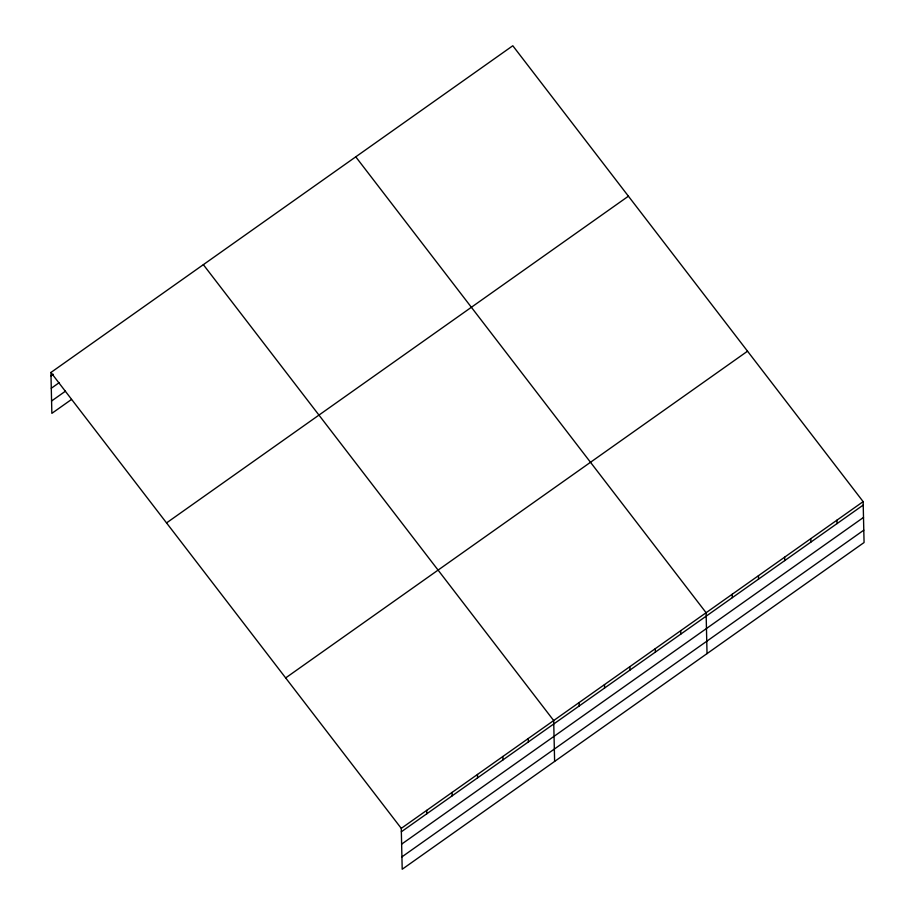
<?xml version="1.0" encoding="UTF-8"?>
<svg xmlns="http://www.w3.org/2000/svg" width="915" height="915" viewBox="0 0 915 915"><rect width="100%" height="100%" fill="white"/><g stroke="black" fill="none" stroke-linecap="round" stroke-linejoin="round"><path stroke-width="1.37" d="M50.931 372.474L512.8 45.75L863.142 501.637L864.069 542.526L402.2 869.25L401.273 828.361L50.931 372.474L51.858 413.363L71.484 399.478M51.011 375.893L53.31 374.258M51.286 388.257L59.372 382.539M51.572 400.999L65.434 391.197M166.541 522.911L628.411 196.199M285.652 677.924L747.532 351.2M401.273 828.361L863.142 501.637M401.342 831.781L863.222 505.069M401.628 844.145L863.497 517.433M401.914 856.886L863.794 530.162M355.763 156.831L706.106 612.73L707.032 653.619M203.347 264.652L553.689 720.54L554.616 761.429M836.973 520.155L837.053 523.574M810.793 538.672L810.873 542.092M784.624 557.189L784.704 560.609M758.455 575.695L758.535 579.115M732.274 594.212L732.355 597.632M680.703 630.698L680.783 634.118M655.3 648.666L655.38 652.086M629.897 666.635L629.977 670.055M604.495 684.603L604.575 688.023M579.092 702.571L579.172 706.003M528.287 738.519L528.367 741.939M502.884 756.488L502.964 759.908M477.481 774.456L477.55 777.876M452.079 792.424L452.147 795.844M426.676 810.393L426.745 813.812"/></g></svg>
